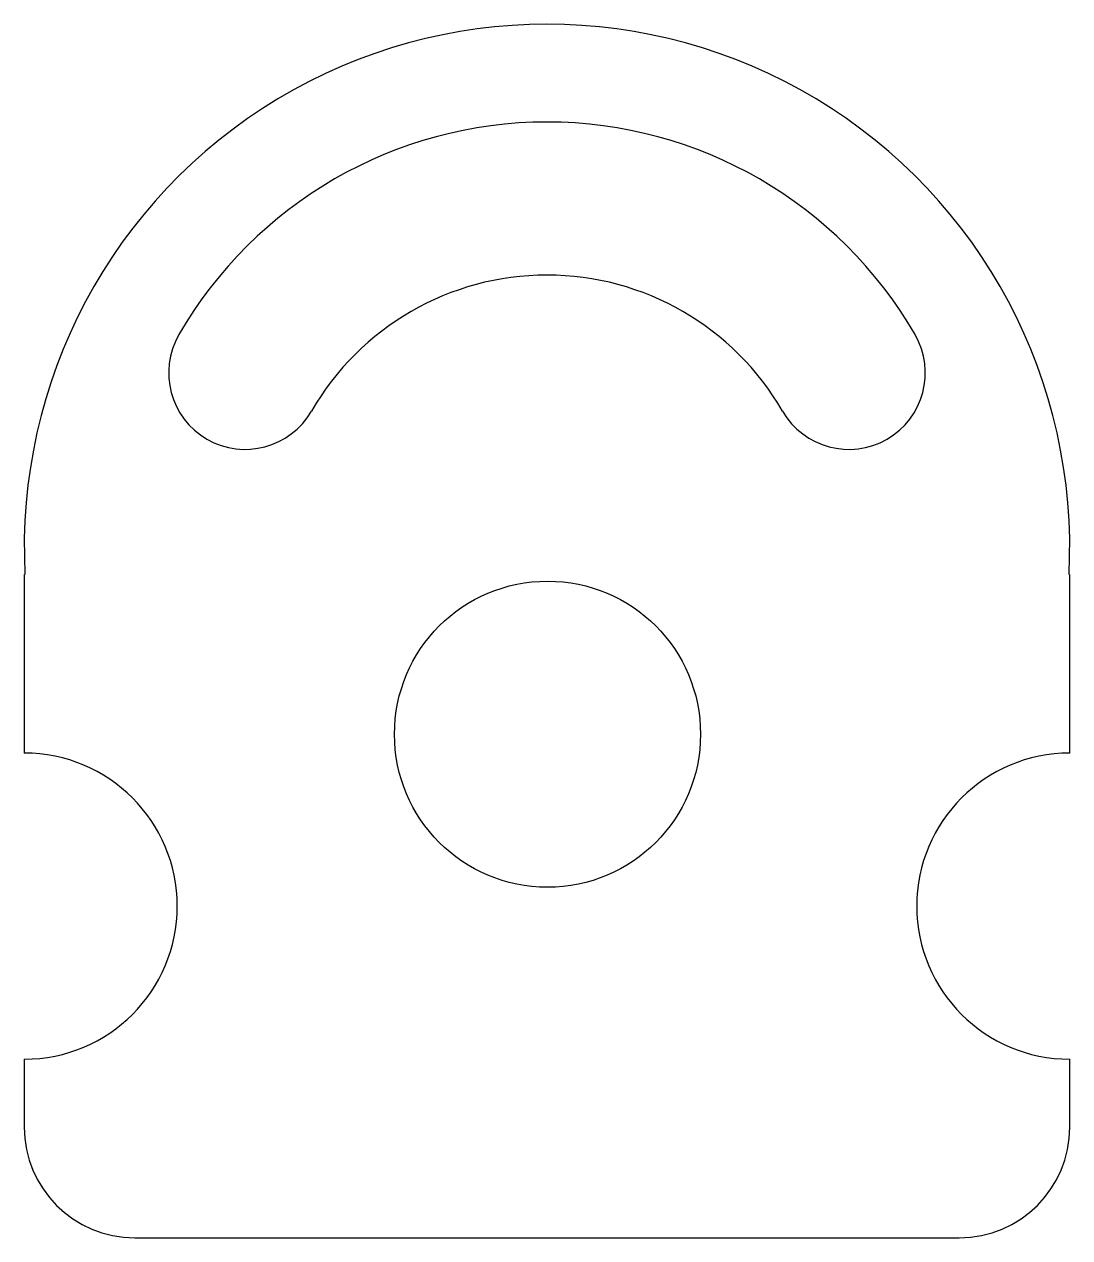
# Model space of a CAD drawing. Header units: inches. Extents: x 0 to 12.3, y 0 to 14.3.
import ezdxf

# ---------------------------------------------------------------- set-up
doc = ezdxf.new("R2010")
doc.units = ezdxf.units.IN
doc.header["$MEASUREMENT"] = 0

msp = doc.modelspace()

# ---------------------------------------------------------------- linework, layer by layer
for p, q in [((0, 7.8), (0, 5.7)), ((12.3, 5.7), (12.3, 7.8)), ((0, 2.1), (0, 1.3)), ((12.3, 1.3), (12.3, 2.1)), ((1.3, 0), (11, 0))]:
    msp.add_line(p, q)
msp.add_circle((6.156, 5.922), 1.8)
for centre, radius, start, end in [((6.15, 8.122), 6.15, 357.0008, 182.9992), ((6.15, 8.122), 5, 30, 150), ((6.15, 8.122), 3.2, 30, 150), ((2.599, 10.172), 0.9, 150, 330), ((9.701, 10.172), 0.9, 210, 30), ((0, 3.9), 1.8, 270, 90), ((12.3, 3.9), 1.8, 90, 270), ((1.3, 1.3), 1.3, 180, 270), ((11, 1.3), 1.3, 270, 0)]:
    msp.add_arc(centre, radius, start, end)

doc.saveas('drawing.dxf')
